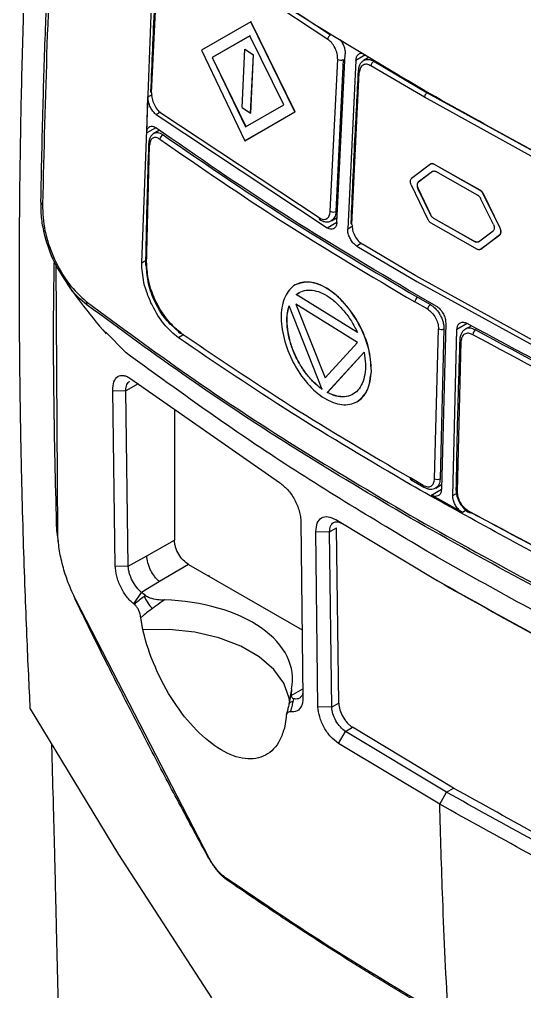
# Model space of a CAD drawing. Extents: x 86 to 639, y 68 to 658.
# Drawn here: x 502.09 to 527.77, y 109.09 to 158.55 of the extents above; entities that cross this region are included whole.
import ezdxf

# ---------------------------------------------------------------- set-up
doc = ezdxf.new("R2010")
doc.units = 0
doc.layers.get('0').update_dxf_attribs({"linetype": 'CONTINUOUS'})

msp = doc.modelspace()

# ---------------------------------------------------------------- linework, layer by layer
at = {"color": 7, "linetype": 'CONTINUOUS'}
for p, q in [((508.303, 146.174), (508.938, 162.872)), ((508.799, 154.814), (509.178, 162.712)), ((517.763, 157.533), (509.588, 162.948)), ((509.743, 163.173), (517.909, 157.764)), ((513.848, 158.432), (511.338, 156.982)), ((513.855, 158.436), (513.848, 158.432)), ((516.095, 153.846), (513.848, 158.432)), ((516.103, 153.85), (513.855, 158.436)), ((513.81, 157.716), (511.888, 156.607)), ((513.817, 157.721), (511.895, 156.611)), ((515.525, 154.21), (513.81, 157.716)), ((511.338, 156.982), (513.557, 152.38)), ((513.407, 154.061), (513.549, 157.028)), ((513.556, 157.032), (513.549, 157.028)), ((513.549, 157.028), (513.983, 156.742)), ((513.556, 157.032), (513.991, 156.746)), ((518.231, 148.233), (518.648, 156.802)), ((511.895, 156.611), (511.888, 156.607)), ((511.888, 156.607), (513.587, 153.091)), ((511.895, 156.611), (513.594, 153.095)), ((513.841, 153.775), (513.983, 156.742)), ((513.848, 153.779), (513.991, 156.746)), ((513.991, 156.746), (513.983, 156.742)), ((517.897, 148.788), (518.271, 156.519)), ((518.558, 156.505), (518.184, 148.777)), ((519.197, 156.467), (518.781, 147.897)), ((519.88, 156.628), (519.578, 156.453)), ((520.108, 156.421), (522.825, 154.822)), ((518.997, 148.116), (519.372, 155.847)), ((522.684, 154.588), (519.965, 156.189)), ((522.825, 154.822), (529.276, 151.263)), ((508.602, 154.023), (508.624, 154.607)), ((529.141, 151.026), (522.684, 154.588)), ((508.578, 153.355), (508.602, 154.023)), ((513.407, 154.061), (513.841, 153.775)), ((513.557, 152.38), (516.095, 153.846)), ((513.564, 152.385), (516.103, 153.85)), ((513.587, 153.091), (515.525, 154.21)), ((516.103, 153.85), (516.095, 153.846)), ((508.558, 152.772), (508.578, 153.355)), ((509.044, 153.706), (517.73, 147.944)), ((517.324, 148.457), (509.281, 153.785)), ((513.848, 153.779), (513.841, 153.775)), ((509.206, 152.913), (508.884, 152.727)), ((513.564, 152.385), (513.557, 152.38)), ((508.542, 146.007), (508.703, 152.144)), ((522.989, 151.184), (522.028, 150.46)), ((523.162, 151.184), (523.155, 151.18)), ((525.515, 149.852), (523.155, 151.18)), ((525.522, 149.856), (523.162, 151.184)), ((523.093, 150.816), (522.366, 150.268)), ((523.1, 150.82), (522.373, 150.272)), ((525.382, 149.616), (523.259, 150.811)), ((522.012, 150.132), (522.853, 148.378)), ((522.357, 149.943), (522.35, 149.939)), ((522.35, 149.939), (522.986, 148.614)), ((522.357, 149.943), (522.993, 148.618)), ((522.373, 150.272), (522.366, 150.268)), ((525.522, 149.856), (525.515, 149.852)), ((526.188, 148.117), (525.542, 149.437)), ((525.682, 149.677), (525.674, 149.673)), ((526.53, 147.927), (525.674, 149.673)), ((526.537, 147.931), (525.682, 149.677)), ((508.572, 149.282), (508.498, 146.082)), ((517.957, 148.308), (518.243, 148.473)), ((522.993, 148.618), (522.986, 148.614)), ((523.151, 148.438), (523.144, 148.434)), ((523.144, 148.434), (525.267, 147.239)), ((523.151, 148.438), (525.274, 147.243)), ((523.01, 148.197), (525.37, 146.87)), ((526.537, 147.931), (526.53, 147.927)), ((525.435, 147.235), (526.172, 147.789)), ((525.539, 146.866), (526.514, 147.599)), ((525.546, 146.87), (526.521, 147.603)), ((526.521, 147.603), (526.514, 147.599)), ((519.241, 147.02), (522.303, 145.212)), ((522.245, 145.512), (519.525, 147.113)), ((525.274, 147.243), (525.267, 147.239)), ((525.546, 146.87), (525.539, 146.866)), ((504.033, 132.411), (503.947, 146.099)), ((528.703, 141.95), (522.245, 145.512)), ((522.303, 145.212), (529.127, 141.461)), ((519.278, 142.62), (516.161, 144.548)), ((516.168, 144.552), (516.322, 144.639)), ((519.285, 142.624), (516.168, 144.552)), ((523.286, 143.967), (522.278, 144.544)), ((522.337, 144.415), (522.989, 144.04)), ((517.479, 139.727), (515.798, 143.972)), ((516.138, 144.058), (517.627, 140.308)), ((519.276, 142.117), (516.138, 144.058)), ((516.145, 144.062), (517.634, 140.312)), ((522.848, 143.801), (522.195, 144.177)), ((523.764, 143.1), (523.547, 134.645)), ((525.073, 142.969), (524.743, 142.778)), ((507.509, 141.585), (506.466, 142.656)), ((523.199, 135.181), (523.395, 142.81)), ((523.676, 142.804), (523.48, 135.179)), ((524.12, 134.323), (524.337, 142.777)), ((517.627, 140.308), (519.276, 142.117)), ((524.541, 142.164), (524.346, 134.536)), ((519.61, 141.614), (517.741, 139.565)), ((519.617, 141.618), (517.748, 139.569)), ((507.747, 140.268), (515.315, 134.993)), ((506.953, 130.757), (506.828, 139.678)), ((506.828, 139.678), (507.492, 139.65)), ((507.616, 130.737), (507.492, 139.65)), ((517.748, 139.569), (517.741, 139.565)), ((509.974, 138.715), (509.974, 132.052)), ((522.618, 134.846), (521.966, 135.221)), ((522.007, 135.127), (522.66, 134.752)), ((523.255, 134.71), (523.553, 134.882)), ((523.538, 134.069), (523.038, 134.352)), ((524.111, 133.746), (523.538, 134.069)), ((524.614, 133.466), (524.111, 133.746)), ((518.173, 133.103), (523.326, 130.006)), ((504.073, 131.987), (503.986, 132.547)), ((516.396, 132.99), (516.504, 124.062)), ((517.858, 132.489), (518.217, 132.689)), ((518.326, 123.77), (518.217, 132.689)), ((508.56, 131.263), (509.974, 132.052)), ((517.269, 123.573), (517.16, 132.501)), ((517.16, 132.501), (517.858, 132.489)), ((517.967, 123.569), (517.858, 132.489)), ((507.616, 130.737), (508.56, 131.263)), ((506.953, 130.757), (507.616, 130.737)), ((510.681, 130.827), (509.215, 129.951)), ((510.681, 130.827), (516.463, 127.489)), ((511.74, 130.256), (511.706, 130.236)), ((511.741, 130.215), (511.74, 130.256)), ((509.215, 129.951), (508.288, 129.397)), ((523.68, 129.794), (523.326, 130.006)), ((504.937, 129.013), (504.852, 129.238)), ((507.903, 128.811), (508.288, 129.397)), ((508.496, 129.242), (508.288, 129.397)), ((511.736, 115.874), (504.947, 129.019)), ((507.921, 128.798), (507.903, 128.811)), ((508.366, 127.504), (508.257, 128.116)), ((515.917, 124.489), (515.91, 124.149)), ((518.326, 123.77), (517.967, 123.569)), ((517.967, 123.569), (517.269, 123.573)), ((515.646, 123.057), (515.558, 122.49)), ((518.31, 121.721), (518.668, 122.327)), ((518.668, 122.327), (519.021, 122.538)), ((523.805, 119.237), (518.668, 122.327)), ((524.158, 119.448), (519.021, 122.538)), ((523.461, 118.623), (518.311, 121.721)), ((523.461, 118.623), (523.804, 119.237)), ((523.805, 119.237), (524.158, 119.448))]:
    msp.add_line(p, q, dxfattribs=at)
at = {"color": 8, "linetype": 'CONTINUOUS'}
for p, q in [((519.683, 156.747), (519.197, 156.467)), ((519.368, 155.851), (519.375, 155.997)), ((508.624, 154.607), (508.851, 154.738)), ((509.265, 153.834), (509.044, 153.706)), ((509.02, 153.039), (508.558, 152.772)), ((517.73, 147.944), (518.231, 148.233)), ((518.781, 147.897), (519.045, 148.05)), ((519.485, 147.161), (519.241, 147.02)), ((508.303, 146.174), (508.467, 146.269)), ((524.862, 143.08), (524.337, 142.777)), ((510.449, 142.514), (510.17, 142.353)), ((508.126, 140.003), (507.492, 139.65)), ((523.038, 134.352), (523.546, 134.645)), ((524.12, 134.323), (524.312, 134.434)), ((524.807, 133.577), (524.614, 133.466)), ((515.91, 124.149), (516.499, 124.501))]:
    msp.add_line(p, q, dxfattribs=at)
at = {"color": 8, "linetype": 'CONTINUOUS', "flags": 128}
for points in [[(515.833, 123.782), (515.803, 124.02), (515.538, 124.775), (515.024, 125.484), (514.281, 126.12), (513.338, 126.659), (512.23, 127.081), (511, 127.369), (509.695, 127.511), (508.366, 127.504)], [(515.994, 123.837), (515.941, 123.827), (515.896, 123.814), (515.859, 123.798), (515.83, 123.779), (515.809, 123.758), (515.797, 123.735), (515.795, 123.727)]]:
    msp.add_lwpolyline(points, dxfattribs=at)
at = {"color": 7, "linetype": 'CONTINUOUS', "flags": 128}
msp.add_lwpolyline([(502.64, 123.476), (507.12, 116.071), (511.857, 108.782)], dxfattribs=at)
at = {"color": 7, "linetype": 'CONTINUOUS'}
for centre, radius, start, end in [((518.062, 157.505), 0.301, 120.6876, 174.5675), ((518.428, 156.804), 0.326, 241.068, 293.3971), ((520.269, 156.161), 0.305, 121.6335, 174.7321), ((509.517, 152.425), 0.285, 116.978, 175.0275), ((518.051, 149.068), 0.319, 241.1737, 294.6532), ((522.504, 144.155), 0.309, 122.7335, 175.9069), ((505.788, 144.179), 0.301, 176.9808, 212.0696), ((523.157, 143.78), 0.31, 122.9654, 175.9389), ((523.541, 143.093), 0.319, 242.6111, 294.972), ((525.456, 142.489), 0.315, 123.9514, 176.0898), ((523.342, 135.46), 0.313, 242.7655, 296.1921), ((524.992, 133.55), 0.0972, 246.8224, 306.9819), ((510.1, 129.87), 1.795, 201.9403, 226.0121)]:
    msp.add_arc(centre, radius, start, end, dxfattribs=at)
at = {"color": 8, "linetype": 'CONTINUOUS'}
for centre, radius, start, end in [((519.409, 155.932), 0.0929, 183.2049, 246.2116), ((508.843, 154.891), 0.0883, 181.5614, 240.264), ((508.741, 152.217), 0.0821, 171.9863, 242.2471), ((503.39, 149.322), 0.231, 190.6287, 235.3506), ((517.424, 148.441), 0.101, 170.679, 234.2239), ((519.036, 148.202), 0.0943, 184.0023, 245.7147), ((508.588, 146.084), 0.0895, 181.6427, 239.7045), ((510.259, 142.681), 0.097, 172.7671, 298.8956), ((524.575, 142.253), 0.0949, 183.2995, 249.1429), ((522.717, 134.833), 0.0998, 172.5225, 234.8098), ((524.381, 134.626), 0.0966, 184.5175, 248.5869), ((525.008, 133.541), 0.0962, 171.238, 236.1901)]:
    msp.add_arc(centre, radius, start, end, dxfattribs=at)
at = {"color": 7, "linetype": 'CONTINUOUS'}
msp.add_ellipse((509.031, 124.94), major_axis=(6.942, 0.106), ratio=0.587285, start_param=6.14634, end_param=7.783308, dxfattribs=at)
for points, knots in [([(502.64, 123.476), (502.611, 124.052), (502.55, 125.295), (502.461, 127.303), (502.371, 129.594), (502.284, 132.17), (502.205, 135.036), (502.141, 138.193), (502.097, 141.646), (502.081, 145.399), (502.1, 149.457), (502.164, 153.822), (502.268, 157.927), (502.396, 161.666), (502.534, 164.938), (502.697, 168.222), (502.886, 171.52), (503.101, 174.83), (503.342, 178.153), (503.611, 181.488), (503.906, 184.836), (504.229, 188.196), (504.578, 191.567), (504.834, 193.825), (504.962, 194.954)], [0, 0, 0, 0, 0.0252983, 0.0546273, 0.0879869, 0.1253769, 0.1667975, 0.2122489, 0.2617316, 0.3152469, 0.3727966, 0.4343818, 0.5000013, 0.545461, 0.5909202, 0.6363784, 0.6818353, 0.7272907, 0.7727445, 0.8181969, 0.8636482, 0.9090987, 0.9545491, 1, 1, 1, 1]), ([(504.954, 182.28), (504.845, 181.059), (504.64, 178.772), (504.387, 175.588), (504.188, 172.874), (504.036, 170.625), (503.92, 168.781), (503.81, 166.917), (503.686, 164.664), (503.542, 161.712), (503.394, 158.122), (503.254, 153.9), (503.195, 150.891), (503.163, 149.279)], [0, 0, 0, 0, 0.109069, 0.204268, 0.285665, 0.353321, 0.407275, 0.452474, 0.522281, 0.611946, 0.721448, 0.850787, 1, 1, 1, 1]), ([(505.052, 182.133), (504.593, 176.552), (503.676, 165.39), (503.398, 154.551), (503.259, 149.132)], [0, 0, 0, 0, 0.500013, 1, 1, 1, 1]), ([(522.703, 154.915), (520.423, 156.264), (515.878, 158.952), (511.701, 161.831), (509.62, 163.266)], [0, 0, 0, 0, 0.501881, 1, 1, 1, 1]), ([(509.134, 162.786), (509.068, 161.59), (508.924, 158.948), (508.815, 156.325), (508.755, 154.888)], [0, 0, 0, 0, 0.45248, 1, 1, 1, 1]), ([(518.271, 156.519), (518.267, 156.613), (518.261, 156.8), (518.148, 157.101), (517.976, 157.369), (517.834, 157.479), (517.763, 157.533)], [0, 0, 0, 0, 0.249826, 0.499676, 0.749779, 1, 1, 1, 1]), ([(518.37, 157.544), (518.413, 157.49), (518.505, 157.377), (518.6, 157.162), (518.648, 156.961), (518.648, 156.847), (518.648, 156.802)], [0, 0, 0, 0, 0.257946, 0.537063, 0.816781, 1, 1, 1, 1]), ([(519.197, 156.467), (519.207, 156.53), (519.225, 156.657), (519.319, 156.781), (519.436, 156.843), (519.526, 156.826), (519.564, 156.819)], [0, 0, 0, 0, 0.2695359, 0.5390926, 0.8081536, 1, 1, 1, 1]), ([(519.606, 156.469), (519.566, 156.441), (519.487, 156.386), (519.398, 156.257), (519.337, 156.104), (519.323, 155.986), (519.317, 155.927)], [0, 0, 0, 0, 0.2539166, 0.5062596, 0.7554831, 1, 1, 1, 1]), ([(519.316, 155.926), (519.252, 154.756), (519.11, 152.17), (519.002, 149.602), (518.942, 148.195)], [0, 0, 0, 0, 0.452479, 1, 1, 1, 1]), ([(519.965, 156.189), (519.891, 156.222), (519.745, 156.289), (519.552, 156.244), (519.412, 156.098), (519.385, 155.931), (519.372, 155.847)], [0, 0, 0, 0, 0.2499514, 0.4998401, 0.7498959, 1, 1, 1, 1]), ([(508.799, 154.814), (508.804, 154.721), (508.812, 154.534), (508.921, 154.23), (509.083, 153.957), (509.215, 153.842), (509.281, 153.785)], [0, 0, 0, 0, 0.249923, 0.499881, 0.74991, 1, 1, 1, 1]), ([(522.825, 154.822), (522.808, 154.81), (522.773, 154.785), (522.727, 154.724), (522.694, 154.654), (522.687, 154.61), (522.684, 154.588)], [0, 0, 0, 0, 0.240987, 0.499993, 0.759004, 1, 1, 1, 1]), ([(541.144, 145.542), (537.955, 147.011), (531.547, 149.964), (525.661, 153.259), (522.703, 154.915)], [0, 0, 0, 0, 0.4975616, 1, 1, 1, 1]), ([(509.044, 153.706), (508.994, 153.748), (508.895, 153.833), (508.766, 154.03), (508.671, 154.252), (508.626, 154.453), (508.625, 154.564), (508.624, 154.607)], [0, 0, 0, 0, 0.216296, 0.432583, 0.649021, 0.864771, 1, 1, 1, 1]), ([(508.558, 152.772), (508.565, 152.834), (508.579, 152.957), (508.66, 153.077), (508.776, 153.13), (508.903, 153.112), (508.986, 153.06), (509.02, 153.039)], [0, 0, 0, 0, 0.213034, 0.426079, 0.639099, 0.852903, 1, 1, 1, 1]), ([(522.278, 144.544), (519.964, 145.914), (515.352, 148.646), (511.126, 151.578), (509.02, 153.039)], [0, 0, 0, 0, 0.501641, 1, 1, 1, 1]), ([(508.923, 152.749), (508.885, 152.723), (508.81, 152.669), (508.729, 152.543), (508.673, 152.391), (508.663, 152.275), (508.658, 152.217)], [0, 0, 0, 0, 0.255362, 0.508344, 0.757132, 1, 1, 1, 1]), ([(509.233, 152.45), (509.166, 152.487), (509.033, 152.56), (508.859, 152.527), (508.734, 152.39), (508.713, 152.226), (508.703, 152.144)], [0, 0, 0, 0, 0.250011, 0.499888, 0.749924, 1, 1, 1, 1]), ([(509.233, 152.45), (511.302, 151.024), (515.441, 148.171), (519.944, 145.508), (522.195, 144.177)], [0, 0, 0, 0, 0.500001, 1, 1, 1, 1]), ([(509.388, 152.68), (511.451, 151.258), (515.585, 148.408), (520.083, 145.748), (522.337, 144.415)], [0, 0, 0, 0, 0.498959, 1, 1, 1, 1]), ([(508.658, 152.219), (508.628, 151.29), (508.595, 150.309), (508.573, 149.333), (508.572, 149.282)], [0, 0, 0, 0, 0.9473797, 1, 1, 1, 1]), ([(523.155, 151.18), (523.14, 151.187), (523.109, 151.203), (523.064, 151.209), (523.023, 151.205), (523, 151.191), (522.989, 151.184)], [0, 0, 0, 0, 0.249756, 0.499097, 0.749036, 1, 1, 1, 1]), ([(523.162, 151.184), (523.147, 151.192), (523.116, 151.207), (523.071, 151.214), (523.03, 151.209), (523.007, 151.195), (522.996, 151.189)], [0, 0, 0, 0, 0.249755, 0.499097, 0.749036, 1, 1, 1, 1]), ([(523.093, 150.816), (523.104, 150.822), (523.127, 150.836), (523.168, 150.841), (523.213, 150.834), (523.244, 150.819), (523.259, 150.811)], [0, 0, 0, 0, 0.24976, 0.499104, 0.74904, 1, 1, 1, 1]), ([(522.012, 150.132), (521.999, 150.165), (521.973, 150.231), (521.965, 150.328), (521.981, 150.411), (522.013, 150.444), (522.028, 150.46)], [0, 0, 0, 0, 0.249841, 0.499701, 0.749574, 1, 1, 1, 1]), ([(522.366, 150.268), (522.35, 150.251), (522.319, 150.219), (522.302, 150.135), (522.31, 150.038), (522.337, 149.972), (522.35, 149.939)], [0, 0, 0, 0, 0.249851, 0.499707, 0.749584, 1, 1, 1, 1]), ([(522.373, 150.272), (522.357, 150.256), (522.326, 150.223), (522.31, 150.14), (522.317, 150.042), (522.344, 149.976), (522.357, 149.943)], [0, 0, 0, 0, 0.249852, 0.499708, 0.749584, 1, 1, 1, 1]), ([(525.674, 149.673), (525.664, 149.692), (525.644, 149.73), (525.605, 149.78), (525.561, 149.823), (525.53, 149.842), (525.515, 149.852)], [0, 0, 0, 0, 0.249754, 0.499097, 0.749041, 1, 1, 1, 1]), ([(525.682, 149.677), (525.671, 149.696), (525.651, 149.734), (525.612, 149.784), (525.568, 149.827), (525.537, 149.846), (525.522, 149.856)], [0, 0, 0, 0, 0.249754, 0.499097, 0.749041, 1, 1, 1, 1]), ([(525.382, 149.616), (525.398, 149.607), (525.428, 149.587), (525.472, 149.544), (525.511, 149.495), (525.532, 149.457), (525.542, 149.437)], [0, 0, 0, 0, 0.249762, 0.499101, 0.749038, 1, 1, 1, 1]), ([(504.447, 145.245), (504.219, 145.598), (503.707, 146.391), (503.329, 147.639), (503.18, 148.621), (503.186, 149.044), (503.189, 149.228)], [0, 0, 0, 0, 0.297314, 0.667433, 0.855882, 1, 1, 1, 1]), ([(503.259, 149.132), (503.275, 148.697), (503.299, 148.043), (503.57, 147.082), (503.935, 146.144), (504.574, 145.036), (505.183, 144.475), (505.487, 144.195)], [0, 0, 0, 0, 0.249425, 0.374868, 0.500297, 0.750106, 1, 1, 1, 1]), ([(517.324, 148.457), (517.395, 148.423), (517.539, 148.355), (517.726, 148.397), (517.862, 148.54), (517.885, 148.705), (517.897, 148.788)], [0, 0, 0, 0, 0.249964, 0.4998541, 0.7499025, 1, 1, 1, 1]), ([(522.853, 148.378), (522.863, 148.358), (522.883, 148.32), (522.922, 148.27), (522.964, 148.227), (522.995, 148.207), (523.01, 148.197)], [0, 0, 0, 0, 0.249758, 0.499113, 0.749041, 1, 1, 1, 1]), ([(523.144, 148.434), (523.129, 148.443), (523.098, 148.463), (523.055, 148.506), (523.016, 148.556), (522.996, 148.594), (522.986, 148.614)], [0, 0, 0, 0, 0.249759, 0.499102, 0.749039, 1, 1, 1, 1]), ([(523.151, 148.438), (523.136, 148.447), (523.105, 148.467), (523.062, 148.51), (523.023, 148.56), (523.003, 148.598), (522.993, 148.618)], [0, 0, 0, 0, 0.2497591, 0.4991025, 0.7490388, 1, 1, 1, 1]), ([(517.365, 148.359), (517.416, 148.331), (517.519, 148.276), (517.678, 148.245), (517.832, 148.251), (517.919, 148.292), (517.963, 148.312)], [0, 0, 0, 0, 0.244529, 0.494352, 0.746978, 1, 1, 1, 1]), ([(518.231, 148.233), (518.223, 148.171), (518.208, 148.046), (518.118, 147.921), (517.992, 147.864), (517.854, 147.877), (517.765, 147.925), (517.73, 147.944)], [0, 0, 0, 0, 0.214708, 0.429434, 0.643918, 0.858205, 1, 1, 1, 1]), ([(519.241, 147.02), (519.187, 147.059), (519.079, 147.138), (518.938, 147.326), (518.835, 147.541), (518.783, 147.741), (518.781, 147.853), (518.781, 147.897)], [0, 0, 0, 0, 0.214551, 0.429095, 0.643855, 0.858852, 1, 1, 1, 1]), ([(518.997, 148.116), (519.003, 148.023), (519.013, 147.838), (519.131, 147.54), (519.308, 147.274), (519.453, 147.167), (519.525, 147.113)], [0, 0, 0, 0, 0.249826, 0.499666, 0.749772, 1, 1, 1, 1]), ([(526.188, 148.117), (526.201, 148.085), (526.228, 148.019), (526.236, 147.922), (526.219, 147.838), (526.188, 147.805), (526.172, 147.789)], [0, 0, 0, 0, 0.249843, 0.499691, 0.749567, 1, 1, 1, 1]), ([(526.514, 147.599), (526.53, 147.615), (526.562, 147.648), (526.578, 147.732), (526.571, 147.829), (526.544, 147.895), (526.53, 147.927)], [0, 0, 0, 0, 0.249858, 0.499717, 0.74958, 1, 1, 1, 1]), ([(526.521, 147.603), (526.537, 147.619), (526.569, 147.652), (526.586, 147.736), (526.578, 147.833), (526.551, 147.899), (526.537, 147.931)], [0, 0, 0, 0, 0.249858, 0.499717, 0.74958, 1, 1, 1, 1]), ([(525.435, 147.235), (525.424, 147.228), (525.401, 147.215), (525.359, 147.21), (525.314, 147.216), (525.283, 147.231), (525.267, 147.239)], [0, 0, 0, 0, 0.249777, 0.499116, 0.749045, 1, 1, 1, 1]), ([(525.442, 147.239), (525.431, 147.233), (525.408, 147.219), (525.366, 147.214), (525.321, 147.22), (525.29, 147.235), (525.274, 147.243)], [0, 0, 0, 0, 0.249775, 0.499116, 0.749045, 1, 1, 1, 1]), ([(525.37, 146.87), (525.386, 146.862), (525.417, 146.847), (525.462, 146.84), (525.504, 146.845), (525.527, 146.859), (525.539, 146.866)], [0, 0, 0, 0, 0.249763, 0.499105, 0.749049, 1, 1, 1, 1]), ([(503.986, 132.547), (503.881, 136.704), (503.767, 141.227), (503.856, 145.867), (503.863, 146.243)], [0, 0, 0, 0, 0.918991, 1, 1, 1, 1]), ([(510.17, 142.353), (509.925, 142.562), (509.435, 142.979), (508.902, 143.831), (508.585, 144.574), (508.353, 145.332), (508.323, 145.844), (508.303, 146.174)], [0, 0, 0, 0, 0.245764, 0.491331, 0.62924, 0.76015, 1, 1, 1, 1]), ([(510.163, 142.694), (509.945, 142.878), (509.51, 143.246), (508.972, 144.127), (508.601, 145.107), (508.562, 145.707), (508.542, 146.007)], [0, 0, 0, 0, 0.250088, 0.500124, 0.75009, 1, 1, 1, 1]), ([(510.317, 142.601), (510.234, 142.663), (509.998, 142.838), (509.543, 143.318), (509.11, 143.996), (508.816, 144.691), (508.603, 145.385), (508.575, 145.854), (508.557, 146.157)], [0, 0, 0, 0, 0.088359, 0.250435, 0.499783, 0.635257, 0.763941, 1, 1, 1, 1]), ([(504.336, 145.364), (504.616, 144.96), (505.279, 144.003), (506.046, 143.084), (506.49, 142.552)], [0, 0, 0, 0, 0.422084, 1, 1, 1, 1]), ([(519.983, 140.657), (519.938, 140.314), (519.847, 139.629), (519.29, 139.022), (518.506, 138.877), (517.598, 139.206), (516.708, 139.986), (515.966, 141.077), (515.492, 142.324), (515.338, 143.531), (515.547, 144.504), (516.066, 145.119), (516.839, 145.255), (517.741, 144.923), (518.641, 144.144), (519.392, 143.066), (519.903, 141.815), (519.956, 141.044), (519.983, 140.657)], [0, 0, 0, 0, 0.0626922, 0.1250208, 0.1874642, 0.2499036, 0.3122365, 0.37492, 0.4376025, 0.4999483, 0.5624015, 0.6248299, 0.6871641, 0.74983, 0.8124964, 0.8748685, 0.9372635, 1, 1, 1, 1]), ([(519.99, 140.661), (519.963, 141.048), (519.91, 141.819), (519.4, 143.069), (518.647, 144.15), (517.751, 144.921), (516.836, 145.281), (516.356, 145.122), (516.117, 145.044)], [0, 0, 0, 0, 0.167292, 0.333673, 0.499993, 0.667098, 0.834202, 1, 1, 1, 1]), ([(516.161, 144.548), (516.264, 144.618), (516.471, 144.759), (516.863, 144.802), (517.287, 144.722), (517.733, 144.509), (518.178, 144.171), (518.598, 143.729), (518.981, 143.208), (519.179, 142.816), (519.278, 142.62)], [0, 0, 0, 0, 0.125586, 0.250544, 0.375173, 0.499645, 0.624219, 0.749093, 0.874303, 1, 1, 1, 1]), ([(505.487, 144.195), (507.203, 142.929), (510.634, 140.399), (516.125, 136.78), (520.002, 134.482), (521.94, 133.332)], [0, 0, 0, 0, 0.33333, 0.666664, 1, 1, 1, 1]), ([(521.97, 133.18), (520.033, 134.327), (516.159, 136.623), (510.667, 140.243), (507.244, 142.76), (505.533, 144.019)], [0, 0, 0, 0, 0.333299, 0.666597, 1, 1, 1, 1]), ([(517.479, 139.727), (517.33, 139.844), (517.033, 140.078), (516.626, 140.563), (516.271, 141.112), (515.987, 141.711), (515.791, 142.329), (515.691, 142.932), (515.681, 143.501), (515.759, 143.815), (515.798, 143.972)], [0, 0, 0, 0, 0.1255739, 0.2505137, 0.3751348, 0.4996236, 0.6242266, 0.7491155, 0.874317, 1, 1, 1, 1]), ([(517.486, 139.731), (517.337, 139.848), (517.04, 140.083), (516.633, 140.567), (516.278, 141.116), (515.994, 141.715), (515.798, 142.333), (515.698, 142.936), (515.688, 143.506), (515.766, 143.819), (515.805, 143.976)], [0, 0, 0, 0, 0.1255739, 0.2505137, 0.3751348, 0.4996236, 0.6242266, 0.7491155, 0.874317, 1, 1, 1, 1]), ([(522.989, 144.04), (523.068, 143.985), (523.236, 143.869), (523.423, 143.624), (523.547, 143.394), (523.621, 143.2), (523.671, 142.997), (523.674, 142.869), (523.676, 142.804)], [0, 0, 0, 0, 0.214847, 0.452644, 0.580775, 0.714711, 0.854453, 1, 1, 1, 1]), ([(523.286, 143.967), (523.342, 143.928), (523.453, 143.852), (523.599, 143.666), (523.707, 143.454), (523.761, 143.256), (523.763, 143.144), (523.764, 143.1)], [0, 0, 0, 0, 0.214461, 0.428923, 0.643418, 0.858051, 1, 1, 1, 1]), ([(522.848, 143.801), (522.922, 143.749), (523.071, 143.643), (523.254, 143.382), (523.377, 143.086), (523.389, 142.902), (523.395, 142.81)], [0, 0, 0, 0, 0.250228, 0.500334, 0.750173, 1, 1, 1, 1]), ([(524.337, 142.777), (524.345, 142.84), (524.361, 142.965), (524.454, 143.092), (524.587, 143.152), (524.731, 143.143), (524.825, 143.098), (524.862, 143.08)], [0, 0, 0, 0, 0.214942, 0.429882, 0.644838, 0.859694, 1, 1, 1, 1]), ([(540.981, 135.078), (538.206, 136.341), (532.636, 138.876), (527.46, 141.675), (524.862, 143.08)], [0, 0, 0, 0, 0.498161, 1, 1, 1, 1]), ([(510.163, 142.694), (512.055, 141.409), (515.838, 138.839), (519.923, 136.427), (521.966, 135.221)], [0, 0, 0, 0, 0.5, 1, 1, 1, 1]), ([(524.765, 142.791), (524.725, 142.763), (524.645, 142.707), (524.558, 142.577), (524.497, 142.424), (524.486, 142.306), (524.48, 142.247)], [0, 0, 0, 0, 0.253264, 0.505615, 0.755203, 1, 1, 1, 1]), ([(525.142, 142.51), (525.066, 142.542), (524.913, 142.606), (524.717, 142.558), (524.577, 142.411), (524.553, 142.246), (524.541, 142.164)], [0, 0, 0, 0, 0.250229, 0.500333, 0.750173, 1, 1, 1, 1]), ([(540.506, 134.871), (537.857, 136.085), (532.558, 138.512), (527.614, 141.178), (525.142, 142.51)], [0, 0, 0, 0, 0.5, 1, 1, 1, 1]), ([(540.628, 135.119), (537.988, 136.328), (532.694, 138.753), (527.755, 141.416), (525.28, 142.75)], [0, 0, 0, 0, 0.498794, 1, 1, 1, 1]), ([(521.961, 134.889), (519.92, 136.093), (515.839, 138.502), (512.06, 141.07), (510.17, 142.353)], [0, 0, 0, 0, 0.500043, 1, 1, 1, 1]), ([(524.48, 142.246), (524.443, 141.091), (524.361, 138.54), (524.312, 136.006), (524.285, 134.618)], [0, 0, 0, 0, 0.452479, 1, 1, 1, 1]), ([(523.33, 131.188), (520.535, 132.855), (514.971, 136.173), (509.988, 139.787), (507.509, 141.585)], [0, 0, 0, 0, 0.502308, 1, 1, 1, 1]), ([(519.61, 141.614), (519.64, 141.414), (519.702, 141.015), (519.663, 140.478), (519.534, 140.018), (519.308, 139.66), (518.997, 139.429), (518.618, 139.333), (518.194, 139.361), (517.892, 139.497), (517.741, 139.565)], [0, 0, 0, 0, 0.125578, 0.25052, 0.375132, 0.499611, 0.62421, 0.749097, 0.874309, 1, 1, 1, 1]), ([(506.828, 139.678), (506.841, 139.833), (506.866, 140.142), (507.072, 140.412), (507.327, 140.46), (507.562, 140.39), (507.686, 140.308), (507.747, 140.268)], [0, 0, 0, 0, 0.24966, 0.499226, 0.748856, 0.874405, 1, 1, 1, 1]), ([(519.259, 139.103), (519.461, 139.273), (519.864, 139.614), (519.948, 140.311), (519.99, 140.661)], [0, 0, 0, 0, 0.498546, 1, 1, 1, 1]), ([(507.492, 139.65), (507.495, 139.713), (507.501, 139.834), (507.565, 140.004), (507.631, 140.119), (507.696, 140.127), (507.696, 140.127)], [0, 0, 0, 0, 0.2820292, 0.5428198, 0.9990959, 1, 1, 1, 1]), ([(519.055, 139.502), (519.035, 139.486), (518.913, 139.39), (518.622, 139.344), (518.202, 139.364), (517.9, 139.5), (517.748, 139.569)], [0, 0, 0, 0, 0.062757, 0.374232, 0.686518, 1, 1, 1, 1]), ([(522.107, 135.137), (522.089, 135.129), (522.061, 135.116), (522.028, 135.118), (522.005, 135.126), (521.987, 135.142), (521.97, 135.171), (521.967, 135.202), (521.966, 135.221)], [0, 0, 0, 0, 0.2392014, 0.3682106, 0.5000144, 0.631804, 0.7607991, 1, 1, 1, 1]), ([(522.618, 134.846), (522.693, 134.814), (522.842, 134.748), (523.033, 134.793), (523.169, 134.936), (523.189, 135.1), (523.199, 135.181)], [0, 0, 0, 0, 0.249924, 0.499824, 0.749917, 1, 1, 1, 1]), ([(515.315, 134.993), (515.454, 134.882), (515.734, 134.662), (516.094, 134.131), (516.296, 133.641), (516.384, 133.256), (516.392, 133.078), (516.396, 132.99)], [0, 0, 0, 0, 0.249987, 0.499743, 0.749311, 0.874661, 1, 1, 1, 1]), ([(538.834, 126.244), (535.91, 127.612), (530.06, 130.346), (524.661, 133.375), (521.961, 134.889)], [0, 0, 0, 0, 0.499874, 1, 1, 1, 1]), ([(522.66, 134.752), (522.712, 134.726), (522.817, 134.673), (522.978, 134.645), (523.133, 134.655), (523.22, 134.695), (523.264, 134.716)], [0, 0, 0, 0, 0.24461, 0.494176, 0.746571, 1, 1, 1, 1]), ([(523.547, 134.645), (523.54, 134.584), (523.527, 134.46), (523.438, 134.336), (523.309, 134.277), (523.167, 134.288), (523.075, 134.333), (523.038, 134.352)], [0, 0, 0, 0, 0.214747, 0.429492, 0.644246, 0.858976, 1, 1, 1, 1]), ([(524.285, 134.619), (524.293, 134.511), (524.311, 134.296), (524.464, 133.95), (524.687, 133.645), (524.865, 133.522), (524.954, 133.461)], [0, 0, 0, 0, 0.250053, 0.500154, 0.750095, 1, 1, 1, 1]), ([(524.346, 134.536), (524.353, 134.444), (524.368, 134.262), (524.497, 133.969), (524.686, 133.712), (524.837, 133.608), (524.912, 133.556)], [0, 0, 0, 0, 0.250096, 0.500151, 0.750041, 1, 1, 1, 1]), ([(524.614, 133.466), (524.558, 133.503), (524.445, 133.579), (524.295, 133.763), (524.184, 133.973), (524.126, 134.168), (524.122, 134.279), (524.12, 134.323)], [0, 0, 0, 0, 0.214653, 0.42931, 0.64392, 0.858531, 1, 1, 1, 1]), ([(524.912, 133.556), (527.162, 132.341), (531.662, 129.913), (536.459, 127.683), (538.858, 126.568)], [0, 0, 0, 0, 0.5, 1, 1, 1, 1]), ([(517.16, 132.501), (517.175, 132.653), (517.205, 132.957), (517.435, 133.221), (517.77, 133.298), (518.039, 133.168), (518.173, 133.103)], [0, 0, 0, 0, 0.250048, 0.499931, 0.749943, 1, 1, 1, 1]), ([(521.94, 133.332), (523.929, 132.215), (527.907, 129.979), (534.178, 126.807), (538.545, 124.836), (540.729, 123.85)], [0, 0, 0, 0, 0.333336, 0.66667, 1, 1, 1, 1]), ([(540.768, 123.678), (538.581, 124.67), (534.207, 126.654), (527.937, 129.823), (523.959, 132.061), (521.97, 133.18)], [0, 0, 0, 0, 0.333403, 0.666701, 1, 1, 1, 1]), ([(525.051, 133.473), (527.299, 132.259), (531.755, 129.854), (536.506, 127.645), (538.86, 126.55)], [0, 0, 0, 0, 0.504463, 1, 1, 1, 1]), ([(517.858, 132.489), (517.868, 132.591), (517.89, 132.795), (518.05, 132.969), (518.276, 133.016), (518.452, 132.927), (518.54, 132.882)], [0, 0, 0, 0, 0.251749, 0.502619, 0.751134, 1, 1, 1, 1]), ([(504.947, 129.019), (504.816, 129.307), (504.554, 129.881), (504.276, 130.763), (504.085, 131.625), (504.051, 132.148), (504.033, 132.411)], [0, 0, 0, 0, 0.251471, 0.500068, 0.748609, 1, 1, 1, 1]), ([(510.681, 130.827), (510.59, 130.892), (510.408, 131.02), (510.173, 131.34), (510.041, 131.641), (509.982, 131.883), (509.977, 131.995), (509.974, 132.052)], [0, 0, 0, 0, 0.246719, 0.49084, 0.742792, 0.871479, 1, 1, 1, 1]), ([(509.215, 129.951), (509.167, 129.99), (509.077, 130.066), (508.919, 130.254), (508.783, 130.475), (508.677, 130.713), (508.59, 130.971), (508.572, 131.147), (508.56, 131.263)], [0, 0, 0, 0, 0.14315, 0.273182, 0.493182, 0.623247, 0.751212, 1, 1, 1, 1]), ([(541.339, 122.055), (538.224, 123.487), (531.965, 126.363), (526.217, 129.575), (523.33, 131.188)], [0, 0, 0, 0, 0.4976924, 1, 1, 1, 1]), ([(507.903, 128.811), (507.842, 128.862), (507.719, 128.965), (507.483, 129.242), (507.222, 129.668), (507.004, 130.243), (506.97, 130.585), (506.953, 130.757)], [0, 0, 0, 0, 0.125558, 0.251091, 0.500807, 0.750376, 1, 1, 1, 1]), ([(508.288, 129.397), (508.207, 129.476), (508.047, 129.631), (507.829, 129.981), (507.697, 130.296), (507.632, 130.551), (507.621, 130.674), (507.616, 130.737)], [0, 0, 0, 0, 0.250743, 0.495623, 0.731913, 0.862071, 1, 1, 1, 1]), ([(523.326, 130.006), (526.289, 128.347), (532.215, 125.03), (538.683, 122.07), (541.917, 120.59)], [0, 0, 0, 0, 0.500026, 1, 1, 1, 1]), ([(523.68, 129.794), (526.631, 128.142), (532.533, 124.838), (538.978, 121.89), (542.2, 120.417)], [0, 0, 0, 0, 0.5000035, 1, 1, 1, 1]), ([(507.921, 128.798), (507.921, 128.798), (508.003, 128.867), (508.17, 129.007), (508.345, 129.134), (508.435, 129.199)], [0, 0, 0, 0, 0.000089, 0.486132, 1, 1, 1, 1]), ([(508.435, 129.199), (508.455, 129.213), (508.476, 129.228), (508.496, 129.241), (508.496, 129.241)], [0, 0, 0, 0, 0.9992819, 1, 1, 1, 1]), ([(508.496, 129.241), (508.565, 129.202), (508.735, 129.105), (509.083, 129.036), (509.341, 129.021), (509.459, 129.014)], [0, 0, 0, 0, 0.268063, 0.666554, 1, 1, 1, 1]), ([(511.722, 115.866), (511.463, 116.343), (510.95, 117.287), (510.198, 118.693), (509.467, 120.073), (508.758, 121.428), (508.071, 122.757), (507.404, 124.059), (506.759, 125.335), (506.133, 126.585), (505.527, 127.807), (505.132, 128.614), (504.937, 129.013)], [0, 0, 0, 0, 0.109978, 0.21773, 0.323261, 0.426574, 0.527671, 0.626554, 0.723227, 0.817691, 0.909948, 1, 1, 1, 1]), ([(508.257, 128.116), (508.244, 128.191), (508.222, 128.322), (508.146, 128.519), (508.053, 128.671), (507.972, 128.757), (507.93, 128.79), (507.921, 128.798)], [0, 0, 0, 0, 0.305562, 0.527666, 0.751343, 0.944216, 1, 1, 1, 1]), ([(509.459, 129.014), (509.316, 128.916), (509.112, 128.776), (508.913, 128.623), (508.853, 128.578)], [0, 0, 0, 0, 0.701752, 1, 1, 1, 1]), ([(508.853, 128.578), (508.772, 128.521), (508.609, 128.407), (508.411, 128.249), (508.296, 128.149), (508.257, 128.116)], [0, 0, 0, 0, 0.400075, 0.799825, 1, 1, 1, 1]), ([(515.558, 122.49), (515.49, 122.283), (515.287, 121.671), (514.648, 121.023), (513.593, 120.84), (512.35, 121.294), (511.071, 122.32), (509.893, 123.804), (508.942, 125.576), (508.516, 126.852), (508.372, 127.477), (508.366, 127.504)], [0, 0, 0, 0, 0.0677182, 0.2011039, 0.3341205, 0.4663592, 0.5980135, 0.7295406, 0.861454, 0.9940953, 1, 1, 1, 1]), ([(515.899, 124.408), (515.883, 124.278), (515.857, 124.051), (515.812, 123.824), (515.794, 123.728)], [0, 0, 0, 0, 0.574563, 1, 1, 1, 1]), ([(515.91, 124.149), (515.92, 124.112), (515.938, 124.05), (515.991, 124.007), (516.024, 123.996), (516.03, 123.994)], [0, 0, 0, 0, 0.548166, 0.919237, 1, 1, 1, 1]), ([(516.501, 124.319), (516.5, 124.305), (516.495, 124.231), (516.438, 124.121), (516.34, 124.016), (516.213, 123.973), (516.111, 123.974), (516.048, 123.989), (516.03, 123.994)], [0, 0, 0, 0, 0.049937, 0.262802, 0.530004, 0.72913, 0.922171, 1, 1, 1, 1]), ([(515.795, 123.728), (515.786, 123.684), (515.751, 123.498), (515.697, 123.31), (515.656, 123.166)], [0, 0, 0, 0, 0.234942, 1, 1, 1, 1]), ([(516.504, 124.062), (516.502, 123.98), (516.498, 123.817), (516.417, 123.553), (516.226, 123.32), (515.983, 123.322), (515.862, 123.324)], [0, 0, 0, 0, 0.167162, 0.334313, 0.667111, 1, 1, 1, 1]), ([(515.994, 123.837), (515.974, 123.757), (515.936, 123.596), (515.889, 123.425), (515.865, 123.334), (515.862, 123.324), (515.862, 123.324)], [0, 0, 0, 0, 0.469389, 0.940865, 0.999888, 1, 1, 1, 1]), ([(516.03, 123.994), (516.03, 123.994), (516.021, 123.941), (516.007, 123.889), (515.994, 123.837)], [0, 0, 0, 0, 0.0003451, 1, 1, 1, 1]), ([(518.326, 123.77), (518.338, 123.659), (518.363, 123.439), (518.521, 123.075), (518.71, 122.809), (518.884, 122.634), (518.976, 122.57), (519.021, 122.538)], [0, 0, 0, 0, 0.247869, 0.491335, 0.741426, 0.870737, 1, 1, 1, 1]), ([(515.862, 123.324), (515.829, 123.325), (515.762, 123.326), (515.688, 123.254), (515.655, 123.155), (515.648, 123.079), (515.646, 123.057)], [0, 0, 0, 0, 0.261203, 0.522021, 0.867202, 1, 1, 1, 1]), ([(518.31, 121.721), (518.177, 121.824), (517.909, 122.028), (517.567, 122.52), (517.325, 123.069), (517.288, 123.405), (517.269, 123.573)], [0, 0, 0, 0, 0.250359, 0.500365, 0.750248, 1, 1, 1, 1]), ([(518.668, 122.327), (518.58, 122.396), (518.403, 122.535), (518.174, 122.864), (518.008, 123.232), (517.98, 123.457), (517.967, 123.569)], [0, 0, 0, 0, 0.2497189, 0.4996926, 0.7490554, 1, 1, 1, 1]), ([(503.979, 112.135), (503.975, 112.307), (503.963, 112.792), (503.941, 113.727), (503.913, 114.91), (503.884, 116.115), (503.859, 117.13), (503.835, 118.021), (503.795, 119.476), (503.75, 120.709), (503.739, 121.63), (503.738, 121.661)], [0, 0, 0, 0, 0.054324, 0.152637, 0.29494, 0.427154, 0.53258, 0.614739, 0.70744, 0.990058, 1, 1, 1, 1]), ([(542.349, 109.873), (539.122, 111.343), (532.667, 114.284), (526.759, 117.586), (523.805, 119.237)], [0, 0, 0, 0, 0.499998, 1, 1, 1, 1]), ([(542.725, 110.097), (539.493, 111.565), (533.031, 114.5), (527.116, 117.799), (524.158, 119.448)], [0, 0, 0, 0, 0.5, 1, 1, 1, 1]), ([(523.89, 107.711), (523.79, 109.735), (523.612, 113.351), (523.507, 117.012), (523.461, 118.623)], [0, 0, 0, 0, 0.559998, 1, 1, 1, 1]), ([(542.071, 109.267), (538.833, 110.736), (532.355, 113.673), (526.426, 116.973), (523.461, 118.623)], [0, 0, 0, 0, 0.499969, 1, 1, 1, 1]), ([(511.722, 115.866), (511.745, 115.825), (511.791, 115.742), (511.867, 115.62), (511.948, 115.499), (512.034, 115.379), (512.126, 115.263), (512.223, 115.15), (512.324, 115.043), (512.43, 114.943), (512.539, 114.849), (512.613, 114.796), (512.65, 114.769)], [0, 0, 0, 0, 0.089244, 0.180866, 0.274872, 0.371266, 0.470053, 0.571236, 0.674819, 0.780805, 0.889198, 1, 1, 1, 1]), ([(512.571, 114.886), (512.495, 114.944), (512.343, 115.06), (512.123, 115.297), (511.914, 115.567), (511.796, 115.771), (511.736, 115.874)], [0, 0, 0, 0, 0.251472, 0.500214, 0.748832, 1, 1, 1, 1]), ([(523.889, 107.71), (521.934, 108.866), (518.017, 111.183), (514.388, 113.65), (512.571, 114.886)], [0, 0, 0, 0, 0.499113, 1, 1, 1, 1]), ([(523.969, 107.593), (523.664, 107.77), (523.054, 108.124), (522.147, 108.659), (521.247, 109.198), (520.355, 109.74), (519.469, 110.286), (518.591, 110.835), (517.72, 111.387), (516.857, 111.942), (516.001, 112.501), (515.152, 113.063), (514.31, 113.629), (513.476, 114.197), (512.925, 114.578), (512.65, 114.769)], [0, 0, 0, 0, 0.077159, 0.154278, 0.231357, 0.308396, 0.385396, 0.462357, 0.539279, 0.616162, 0.693007, 0.769813, 0.84658, 0.923309, 1, 1, 1, 1]), ([(504.184, 103.989), (504.145, 105.483), (504.076, 108.199), (504.009, 110.914), (503.979, 112.135)], [0, 0, 0, 0, 0.550271, 1, 1, 1, 1])]:
    msp.add_open_spline(points, degree=3, knots=knots, dxfattribs=at)
at = {"color": 8, "linetype": 'CONTINUOUS'}
for points, knots in [([(519.606, 156.469), (519.68, 156.496), (519.83, 156.551), (520.016, 156.465), (520.108, 156.421)], [0, 0, 0, 0, 0.499662, 1, 1, 1, 1]), ([(509.388, 152.68), (509.302, 152.727), (509.13, 152.821), (508.992, 152.773), (508.923, 152.75)], [0, 0, 0, 0, 0.499901, 1, 1, 1, 1]), ([(518.184, 148.777), (518.179, 148.722), (518.17, 148.613), (518.108, 148.434), (518.018, 148.36), (517.959, 148.312)], [0, 0, 0, 0, 0.259535, 0.515711, 1, 1, 1, 1]), ([(505.533, 144.019), (505.198, 144.293), (504.799, 144.618), (504.495, 145.159), (504.447, 145.245)], [0, 0, 0, 0, 0.841578, 1, 1, 1, 1]), ([(525.28, 142.75), (525.192, 142.789), (525.055, 142.85), (524.887, 142.839), (524.797, 142.819), (524.765, 142.791), (524.765, 142.791)], [0, 0, 0, 0, 0.461058, 0.721021, 0.999964, 1, 1, 1, 1]), ([(523.48, 135.179), (523.469, 135.075), (523.447, 134.868), (523.325, 134.766), (523.264, 134.716)], [0, 0, 0, 0, 0.5000745, 1, 1, 1, 1])]:
    msp.add_open_spline(points, degree=3, knots=knots, dxfattribs=at)

doc.saveas('drawing.dxf')
